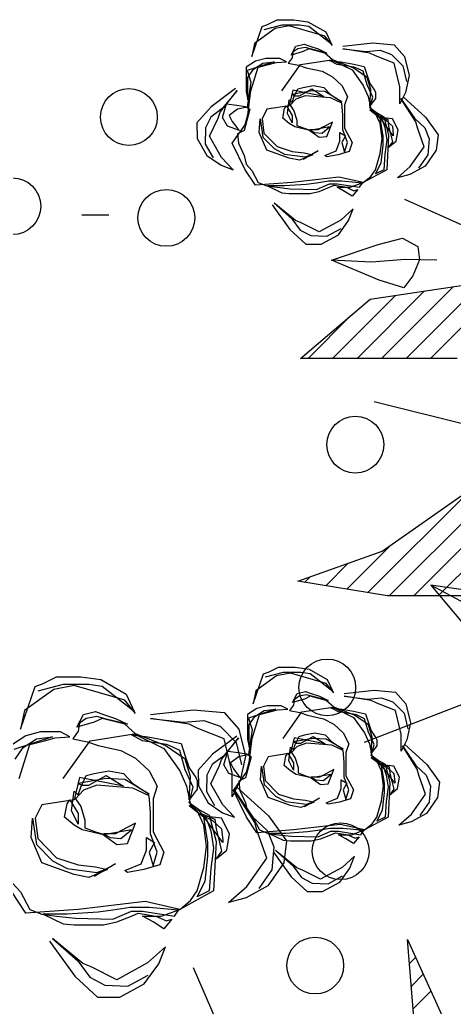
# Model space of a CAD drawing. Header units: inches. Extents: x 2744 to 7136, y -4349 to -2068.
# Drawn here: x 5526.55 to 5531.04, y -4159.43 to -4149.24 of the extents above; entities that cross this region are included whole.
import ezdxf

# ---------------------------------------------------------------- set-up
doc = ezdxf.new("R2010")
doc.units = ezdxf.units.IN
doc.header["$MEASUREMENT"] = 0
doc.layers.add('TREE', color=3, linetype='Continuous')

# ---------------------------------------------------------------- blocks, each defined once
blk = doc.blocks.new('06')
at = {"layer": 'TREE', "color": 30, "true_color": 0xef731a}
for p, q in [((399.26392, 40.8825), (399.27091, 40.88604)), ((399.27091, 40.88604), (399.28349, 40.88604)), ((399.28349, 40.88604), (399.29398, 40.88452)), ((399.29398, 40.88452), (399.30726, 40.87694)), ((399.25203, 40.85873), (399.25972, 40.88098)), ((399.26951, 40.87946), (399.25413, 40.86834)), ((399.25972, 40.88098), (399.26392, 40.8825)), ((399.2744, 40.88199), (399.26112, 40.87845)), ((399.28, 40.88149), (399.26951, 40.87946)), ((399.28769, 40.88199), (399.2744, 40.88199)), ((399.30656, 40.8739), (399.28, 40.88149)), ((399.29468, 40.88098), (399.28769, 40.88199)), ((399.31145, 40.86783), (399.29468, 40.88098)), ((399.31215, 40.86682), (399.30656, 40.8739)), ((399.30726, 40.87694), (399.31145, 40.86783)), ((399.25413, 40.86834), (399.25203, 40.85873)), ((399.28489, 40.86632), (399.29118, 40.86783)), ((399.29118, 40.86783), (399.29538, 40.86632)), ((399.31984, 40.86632), (399.34221, 40.86885)), ((399.34221, 40.86885), (399.35829, 40.86733)), ((399.28139, 40.85974), (399.28489, 40.86632)), ((399.29048, 40.86227), (399.28139, 40.85974)), ((399.28629, 40.86429), (399.28279, 40.86177)), ((399.29188, 40.86531), (399.28629, 40.86429)), ((399.29468, 40.86429), (399.29048, 40.86227)), ((399.29747, 40.86379), (399.29188, 40.86531)), ((399.30656, 40.86126), (399.29468, 40.86429)), ((399.29538, 40.86632), (399.30167, 40.86429)), ((399.30796, 40.86126), (399.29747, 40.86379)), ((399.30167, 40.86429), (399.30796, 40.86126)), ((399.31984, 40.86429), (399.33732, 40.86227)), ((399.34012, 40.86126), (399.31984, 40.86429)), ((399.33732, 40.86227), (399.34781, 40.86328)), ((399.34781, 40.86328), (399.3562, 40.86025)), ((399.35829, 40.86733), (399.36598, 40.85873)), ((399.26252, 40.85722), (399.25483, 40.85519)), ((399.273, 40.85722), (399.26252, 40.85722)), ((399.2779, 40.85469), (399.273, 40.85722)), ((399.28209, 40.85772), (399.2793, 40.85368)), ((399.28279, 40.86177), (399.28209, 40.85772)), ((399.31215, 40.8562), (399.30656, 40.86126)), ((399.34431, 40.85924), (399.34012, 40.86126)), ((399.35829, 40.85368), (399.34431, 40.85924)), ((399.3562, 40.86025), (399.36458, 40.85165)), ((399.36598, 40.85873), (399.36948, 40.84457)), ((399.25483, 40.85519), (399.24784, 40.85064)), ((399.26881, 40.85469), (399.24854, 40.84811)), ((399.25343, 40.84913), (399.26042, 40.85368)), ((399.25693, 40.85064), (399.26462, 40.85266)), ((399.26042, 40.85368), (399.26881, 40.85469)), ((399.26462, 40.85266), (399.27021, 40.85418)), ((399.27021, 40.85418), (399.2779, 40.85469)), ((399.2744, 40.83294), (399.28838, 40.85266)), ((399.2793, 40.85368), (399.28699, 40.85216)), ((399.28699, 40.85216), (399.29258, 40.85014)), ((399.28838, 40.85266), (399.31145, 40.8562)), ((399.31006, 40.8557), (399.31844, 40.85469)), ((399.31565, 40.85266), (399.31006, 40.8557)), ((399.31145, 40.8562), (399.32683, 40.84862)), ((399.32753, 40.85014), (399.31215, 40.8562)), ((399.32823, 40.85064), (399.31565, 40.85266)), ((399.31844, 40.85469), (399.32683, 40.85317)), ((399.32683, 40.85317), (399.33592, 40.85115)), ((399.36249, 40.83598), (399.35829, 40.85368)), ((399.24924, 40.84306), (399.25343, 40.84913)), ((399.25133, 40.83294), (399.25693, 40.85064)), ((399.29258, 40.85014), (399.30446, 40.84761)), ((399.30446, 40.84761), (399.31215, 40.84356)), ((399.32683, 40.84862), (399.33522, 40.83699)), ((399.33802, 40.84306), (399.32753, 40.85014)), ((399.32963, 40.85014), (399.32823, 40.85064)), ((399.33522, 40.84761), (399.32963, 40.85014)), ((399.33802, 40.8375), (399.33522, 40.84761)), ((399.33592, 40.85115), (399.33802, 40.84457)), ((399.36458, 40.85165), (399.36738, 40.84002)), ((399.31215, 40.84356), (399.31914, 40.83699)), ((399.33802, 40.84457), (399.34012, 40.83851)), ((399.34082, 40.83396), (399.33802, 40.84306)), ((399.36948, 40.84457), (399.36668, 40.83193)), ((399.29048, 40.83547), (399.29817, 40.83699)), ((399.29817, 40.83699), (399.30586, 40.83547)), ((399.31914, 40.83699), (399.32334, 40.8289)), ((399.33522, 40.83699), (399.33872, 40.8289)), ((399.34221, 40.82839), (399.33802, 40.8375)), ((399.34012, 40.83851), (399.34361, 40.83345)), ((399.28279, 40.83345), (399.28, 40.82182)), ((399.29677, 40.83294), (399.28209, 40.83042)), ((399.30586, 40.8289), (399.28279, 40.83345)), ((399.28349, 40.82839), (399.28629, 40.83446)), ((399.28629, 40.83446), (399.29048, 40.83547)), ((399.28769, 40.82941), (399.29677, 40.83446)), ((399.29677, 40.83446), (399.30586, 40.8289)), ((399.30656, 40.83244), (399.29677, 40.83294)), ((399.30586, 40.83547), (399.31075, 40.83042)), ((399.31914, 40.82485), (399.30656, 40.83244)), ((399.34012, 40.82182), (399.34082, 40.83396)), ((399.34361, 40.83345), (399.34431, 40.83193)), ((399.34431, 40.83193), (399.34431, 40.82738)), ((399.36249, 40.82334), (399.36249, 40.83598)), ((399.36668, 40.83193), (399.36249, 40.82334)), ((399.2786, 40.81626), (399.28, 40.82637)), ((399.28, 40.82637), (399.28209, 40.82435)), ((399.28489, 40.82688), (399.28069, 40.82233)), ((399.28209, 40.83042), (399.28419, 40.82941)), ((399.28209, 40.82435), (399.28349, 40.82839)), ((399.28419, 40.82941), (399.28769, 40.82941)), ((399.29188, 40.82941), (399.28489, 40.82688)), ((399.31075, 40.82789), (399.29188, 40.82941)), ((399.31075, 40.83042), (399.31914, 40.82485)), ((399.31914, 40.82384), (399.31075, 40.82789)), ((399.32334, 40.8289), (399.32124, 40.82233)), ((399.33872, 40.8289), (399.34082, 40.81929)), ((399.34012, 40.8203), (399.34221, 40.82839)), ((399.34431, 40.82738), (399.34012, 40.82182)), ((399.3633, 40.82727), (399.37331, 40.8128)), ((399.37439, 40.81003), (399.3633, 40.82727)), ((399.36482, 40.82861), (399.38147, 40.81345)), ((399.28, 40.82182), (399.26322, 40.81929)), ((399.2765, 40.8198), (399.2779, 40.82182)), ((399.2779, 40.82182), (399.28209, 40.81474)), ((399.28069, 40.82233), (399.28349, 40.81828)), ((399.31984, 40.81525), (399.31914, 40.82384)), ((399.32124, 40.82233), (399.32124, 40.80513)), ((399.26322, 40.81929), (399.25972, 40.81221)), ((399.2751, 40.81272), (399.2765, 40.8198)), ((399.28209, 40.80918), (399.2786, 40.81626)), ((399.28349, 40.81828), (399.28559, 40.8112)), ((399.34501, 40.81676), (399.34012, 40.8203)), ((399.34012, 40.81879), (399.3492, 40.81171)), ((399.34431, 40.81626), (399.34012, 40.81879)), ((399.34082, 40.81929), (399.3506, 40.81373)), ((399.34781, 40.80867), (399.34431, 40.81626)), ((399.35759, 40.79957), (399.34501, 40.81676)), ((399.25762, 40.8021), (399.25832, 40.81221)), ((399.25832, 40.81221), (399.26042, 40.79856)), ((399.25972, 40.81221), (399.26112, 40.8016)), ((399.28, 40.80867), (399.2751, 40.81272)), ((399.28209, 40.81474), (399.28209, 40.80918)), ((399.28559, 40.8112), (399.28559, 40.80716)), ((399.31984, 40.80412), (399.31984, 40.81525)), ((399.34641, 40.81474), (399.3534, 40.81171)), ((399.34781, 40.81272), (399.34641, 40.81474)), ((399.34781, 40.81322), (399.352, 40.8112)), ((399.35689, 40.81221), (399.34781, 40.81322)), ((399.3499, 40.79957), (399.34781, 40.81272)), ((399.3492, 40.81171), (399.3513, 40.80564)), ((399.3506, 40.81373), (399.3541, 40.80008)), ((399.352, 40.8112), (399.35689, 40.80665)), ((399.3534, 40.81171), (399.3541, 40.80665)), ((399.36109, 40.80412), (399.35689, 40.81221)), ((399.37331, 40.8128), (399.38098, 40.80558)), ((399.38147, 40.81345), (399.39093, 40.80036)), ((399.28419, 40.80615), (399.28, 40.80867)), ((399.29538, 40.80362), (399.28419, 40.80615)), ((399.28559, 40.80716), (399.29118, 40.80513)), ((399.31006, 40.80615), (399.29538, 40.80362)), ((399.30446, 40.80564), (399.30167, 40.80412)), ((399.31215, 40.80969), (399.30446, 40.80564)), ((399.30446, 40.8016), (399.31006, 40.80615)), ((399.30796, 40.79907), (399.31215, 40.80969)), ((399.3492, 40.79755), (399.34781, 40.80867)), ((399.3513, 40.80564), (399.3527, 40.79654)), ((399.3541, 40.80665), (399.3555, 40.80109)), ((399.35689, 40.80665), (399.35759, 40.80058)), ((399.37563, 40.80554), (399.37439, 40.81003)), ((399.38067, 40.79136), (399.37563, 40.80554)), ((399.38098, 40.80558), (399.38423, 40.79727)), ((399.26322, 40.78895), (399.25762, 40.8021)), ((399.26112, 40.8016), (399.27091, 40.79148)), ((399.29118, 40.80513), (399.29468, 40.80412)), ((399.29468, 40.80412), (399.30237, 40.79856)), ((399.29538, 40.80412), (399.29887, 40.8021)), ((399.30167, 40.80412), (399.29538, 40.80412)), ((399.29887, 40.8021), (399.30446, 40.8016)), ((399.31775, 40.8021), (399.32194, 40.79957)), ((399.31775, 40.79553), (399.31775, 40.8021)), ((399.32334, 40.79452), (399.31984, 40.80412)), ((399.32124, 40.80513), (399.32683, 40.79452)), ((399.3555, 40.80109), (399.35689, 40.79502)), ((399.35759, 40.80058), (399.35759, 40.79957)), ((399.35969, 40.79553), (399.36109, 40.80412)), ((399.39093, 40.80036), (399.38954, 40.78892)), ((399.26042, 40.79856), (399.26881, 40.78997)), ((399.30237, 40.79856), (399.30796, 40.79907)), ((399.31495, 40.78845), (399.31775, 40.79553)), ((399.32194, 40.79957), (399.31914, 40.79452)), ((399.34781, 40.78643), (399.3492, 40.79755)), ((399.3499, 40.79249), (399.3499, 40.79957)), ((399.3527, 40.79654), (399.3513, 40.78592)), ((399.3541, 40.80008), (399.3527, 40.77429)), ((399.3541, 40.79098), (399.35969, 40.79553)), ((399.38423, 40.79727), (399.3833, 40.7853)), ((399.27091, 40.79148), (399.28209, 40.78794)), ((399.31914, 40.79452), (399.32124, 40.78744)), ((399.32124, 40.78744), (399.32334, 40.79452)), ((399.32683, 40.79452), (399.32474, 40.78794)), ((399.34851, 40.77935), (399.3499, 40.79249)), ((399.35689, 40.79502), (399.3541, 40.79098)), ((399.37013, 40.77654), (399.38067, 40.79136)), ((399.28, 40.78289), (399.26322, 40.78895)), ((399.26881, 40.78997), (399.2765, 40.78592)), ((399.2765, 40.78592), (399.29188, 40.7839)), ((399.28209, 40.78794), (399.29118, 40.78693)), ((399.29747, 40.78541), (399.28769, 40.78137)), ((399.30167, 40.78845), (399.29048, 40.78188)), ((399.29118, 40.78693), (399.29747, 40.78541)), ((399.29188, 40.7839), (399.29607, 40.78541)), ((399.29607, 40.78541), (399.30167, 40.78845)), ((399.30656, 40.78491), (399.31495, 40.78845)), ((399.30796, 40.7839), (399.30656, 40.78491)), ((399.31635, 40.78541), (399.30796, 40.7839)), ((399.32474, 40.78794), (399.31635, 40.78541)), ((399.34431, 40.77429), (399.34781, 40.78643)), ((399.3513, 40.78592), (399.3506, 40.77429)), ((399.3833, 40.7853), (399.3764, 40.77553)), ((399.38954, 40.78892), (399.3812, 40.77695)), ((399.28769, 40.78137), (399.28, 40.78289)), ((399.24784, 40.77834), (399.25203, 40.77379)), ((399.34431, 40.77126), (399.34851, 40.77935)), ((399.36063, 40.76821), (399.37013, 40.77654)), ((399.3812, 40.77695), (399.36985, 40.77072)), ((399.25483, 40.76266), (399.24714, 40.77429)), ((399.25203, 40.77379), (399.25693, 40.76468)), ((399.3527, 40.77429), (399.33522, 40.76468)), ((399.34082, 40.76923), (399.34431, 40.77429)), ((399.3506, 40.77429), (399.34431, 40.77126)), ((399.36985, 40.77072), (399.36063, 40.76821)), ((399.28209, 40.76468), (399.25483, 40.76266)), ((399.25693, 40.76468), (399.26322, 40.76216)), ((399.31705, 40.76873), (399.28209, 40.76468)), ((399.30936, 40.76569), (399.30027, 40.76418)), ((399.31914, 40.76569), (399.30936, 40.76569)), ((399.33522, 40.76468), (399.31705, 40.76873)), ((399.33452, 40.76418), (399.31914, 40.76569)), ((399.32544, 40.76114), (399.33522, 40.76468)), ((399.33522, 40.76468), (399.34082, 40.76923)), ((399.26322, 40.76216), (399.27091, 40.76114)), ((399.26392, 40.76216), (399.2744, 40.7571)), ((399.2765, 40.76216), (399.26392, 40.76216)), ((399.27091, 40.76114), (399.28069, 40.76013)), ((399.29258, 40.76317), (399.2765, 40.76216)), ((399.28069, 40.76013), (399.30027, 40.75963)), ((399.30027, 40.76418), (399.29258, 40.76317)), ((399.30027, 40.75963), (399.31006, 40.76367)), ((399.30237, 40.75811), (399.31006, 40.76114)), ((399.31006, 40.76367), (399.31565, 40.76367)), ((399.31006, 40.76114), (399.31355, 40.76266)), ((399.31355, 40.76266), (399.32264, 40.76114)), ((399.31565, 40.76367), (399.33243, 40.76114)), ((399.31565, 40.76114), (399.32544, 40.76114)), ((399.32124, 40.75811), (399.31565, 40.76114)), ((399.32264, 40.76114), (399.32823, 40.75862)), ((399.33103, 40.75963), (399.32683, 40.75457)), ((399.32823, 40.75862), (399.33103, 40.75963)), ((399.33243, 40.76114), (399.33452, 40.76418)), ((399.2744, 40.7571), (399.28, 40.75659)), ((399.28, 40.75659), (399.28629, 40.75659)), ((399.28629, 40.75659), (399.29538, 40.75659)), ((399.29538, 40.75659), (399.30237, 40.75811)), ((399.32683, 40.75457), (399.32124, 40.75811)), ((399.26877, 40.74938), (399.28199, 40.73777)), ((399.28461, 40.73637), (399.26877, 40.74938)), ((399.26727, 40.74803), (399.28039, 40.72973)), ((399.32775, 40.74518), (399.31837, 40.73671)), ((399.32418, 40.7363), (399.32775, 40.74518)), ((399.28199, 40.73777), (399.28826, 40.72931)), ((399.28892, 40.73461), (399.28461, 40.73637)), ((399.30242, 40.72796), (399.28892, 40.73461)), ((399.31837, 40.73671), (399.30242, 40.72796)), ((399.31667, 40.72576), (399.32418, 40.7363)), ((399.28039, 40.72973), (399.29229, 40.71881)), ((399.28826, 40.72931), (399.29614, 40.72511)), ((399.30814, 40.72465), (399.31864, 40.73036)), ((399.29614, 40.72511), (399.30814, 40.72465)), ((399.30382, 40.71886), (399.31667, 40.72576)), ((399.29229, 40.71881), (399.30382, 40.71886)), ((399.10152, 40.56981), (399.1069, 40.58538)), ((399.11375, 40.58432), (399.10299, 40.57654)), ((399.1069, 40.58538), (399.10984, 40.58645)), ((399.11718, 40.58609), (399.10788, 40.58361)), ((399.10984, 40.58645), (399.11473, 40.58892)), ((399.12109, 40.58574), (399.11375, 40.58432)), ((399.11473, 40.58892), (399.12354, 40.58892)), ((399.12648, 40.58609), (399.11718, 40.58609)), ((399.13969, 40.58043), (399.12109, 40.58574)), ((399.12354, 40.58892), (399.13088, 40.58786)), ((399.13137, 40.58538), (399.12648, 40.58609)), ((399.13088, 40.58786), (399.14018, 40.58255)), ((399.14312, 40.57618), (399.13137, 40.58538)), ((399.14361, 40.57547), (399.13969, 40.58043)), ((399.14018, 40.58255), (399.14312, 40.57618)), ((399.10299, 40.57654), (399.10152, 40.56981)), ((399.12207, 40.57052), (399.12452, 40.57512)), ((399.1255, 40.5737), (399.12305, 40.57193)), ((399.12452, 40.57512), (399.12892, 40.57618)), ((399.12941, 40.57441), (399.1255, 40.5737)), ((399.13137, 40.5737), (399.12844, 40.57229)), ((399.12892, 40.57618), (399.13186, 40.57512)), ((399.13333, 40.57335), (399.12941, 40.57441)), ((399.13969, 40.57158), (399.13137, 40.5737)), ((399.13186, 40.57512), (399.13626, 40.5737)), ((399.13626, 40.5737), (399.14067, 40.57158)), ((399.14899, 40.57512), (399.16465, 40.57689)), ((399.14899, 40.5737), (399.16122, 40.57229)), ((399.16318, 40.57158), (399.14899, 40.5737)), ((399.16465, 40.57689), (399.1759, 40.57583)), ((399.1759, 40.57583), (399.18129, 40.56981)), ((399.10886, 40.56875), (399.10348, 40.56733)), ((399.1162, 40.56875), (399.10886, 40.56875)), ((399.11963, 40.56698), (399.1162, 40.56875)), ((399.12256, 40.5691), (399.12061, 40.56627)), ((399.12844, 40.57229), (399.12207, 40.57052)), ((399.12305, 40.57193), (399.12256, 40.5691)), ((399.14067, 40.57158), (399.13333, 40.57335)), ((399.14361, 40.56804), (399.13969, 40.57158)), ((399.16122, 40.57229), (399.16856, 40.573)), ((399.16612, 40.57016), (399.16318, 40.57158)), ((399.1759, 40.56627), (399.16612, 40.57016)), ((399.16856, 40.573), (399.17443, 40.57087)), ((399.17443, 40.57087), (399.18031, 40.56486)), ((399.18129, 40.56981), (399.18373, 40.5599)), ((399.10348, 40.56733), (399.09858, 40.56415)), ((399.09858, 40.56415), (399.09858, 40.5599)), ((399.11327, 40.56698), (399.09907, 40.56238)), ((399.10103, 40.55176), (399.10495, 40.56415)), ((399.1025, 40.56309), (399.10739, 40.56627)), ((399.10495, 40.56415), (399.11033, 40.56556)), ((399.10739, 40.56627), (399.11327, 40.56698)), ((399.11033, 40.56556), (399.11424, 40.56662)), ((399.11424, 40.56662), (399.11963, 40.56698)), ((399.11718, 40.55176), (399.12697, 40.56556)), ((399.12061, 40.56627), (399.12599, 40.56521)), ((399.12599, 40.56521), (399.1299, 40.56379)), ((399.12697, 40.56556), (399.14312, 40.56804)), ((399.1299, 40.56379), (399.13822, 40.56202)), ((399.14214, 40.56769), (399.14801, 40.56698)), ((399.14605, 40.56556), (399.14214, 40.56769)), ((399.14312, 40.56804), (399.15388, 40.56273)), ((399.15437, 40.56379), (399.14361, 40.56804)), ((399.15486, 40.56415), (399.14605, 40.56556)), ((399.14801, 40.56698), (399.15388, 40.56592)), ((399.15388, 40.56592), (399.16024, 40.5645)), ((399.16171, 40.55884), (399.15437, 40.56379)), ((399.15584, 40.56379), (399.15486, 40.56415)), ((399.15975, 40.56202), (399.15584, 40.56379)), ((399.16024, 40.5645), (399.16171, 40.5599)), ((399.17884, 40.55388), (399.1759, 40.56627)), ((399.18031, 40.56486), (399.18226, 40.55671)), ((399.09858, 40.5599), (399.09858, 40.55141)), ((399.09907, 40.56238), (399.10103, 40.55636)), ((399.09956, 40.55884), (399.1025, 40.56309)), ((399.09956, 40.54716), (399.09956, 40.55884)), ((399.13822, 40.56202), (399.14361, 40.55919)), ((399.14361, 40.55919), (399.1485, 40.55459)), ((399.15388, 40.56273), (399.15975, 40.55459)), ((399.16171, 40.55494), (399.15975, 40.56202)), ((399.16171, 40.5599), (399.16318, 40.55565)), ((399.16367, 40.55247), (399.16171, 40.55884)), ((399.18373, 40.5599), (399.18177, 40.55105)), ((399.10103, 40.55636), (399.09907, 40.54326)), ((399.1255, 40.55282), (399.12844, 40.55353)), ((399.12844, 40.55353), (399.13382, 40.55459)), ((399.13382, 40.55459), (399.1392, 40.55353)), ((399.1392, 40.55353), (399.14263, 40.54999)), ((399.1485, 40.55459), (399.15143, 40.54893)), ((399.15975, 40.55459), (399.1622, 40.54893)), ((399.16465, 40.54857), (399.16171, 40.55494)), ((399.16318, 40.55565), (399.16563, 40.55211)), ((399.17884, 40.54503), (399.17884, 40.55388)), ((399.09304, 40.55299), (399.08041, 40.54356)), ((399.08511, 40.5407), (399.09401, 40.55195)), ((399.09401, 40.55195), (399.08606, 40.54255)), ((399.09858, 40.55141), (399.09956, 40.54716)), ((399.09956, 40.53937), (399.10103, 40.55176)), ((399.12305, 40.55211), (399.12109, 40.54397)), ((399.13284, 40.55176), (399.12256, 40.54999)), ((399.12256, 40.54999), (399.12403, 40.54928)), ((399.12256, 40.54574), (399.12354, 40.54857)), ((399.1392, 40.54893), (399.12305, 40.55211)), ((399.12354, 40.54857), (399.1255, 40.55282)), ((399.12403, 40.54928), (399.12648, 40.54928)), ((399.12941, 40.54928), (399.12452, 40.54751)), ((399.12648, 40.54928), (399.13284, 40.55282)), ((399.14263, 40.54822), (399.12941, 40.54928)), ((399.13284, 40.55282), (399.1392, 40.54893)), ((399.13969, 40.55141), (399.13284, 40.55176)), ((399.1485, 40.5461), (399.13969, 40.55141)), ((399.14263, 40.54999), (399.1485, 40.5461)), ((399.1485, 40.54539), (399.14263, 40.54822)), ((399.15143, 40.54893), (399.14997, 40.54433)), ((399.1622, 40.54893), (399.16367, 40.5422)), ((399.16318, 40.54397), (399.16367, 40.55247)), ((399.16318, 40.54291), (399.16465, 40.54857)), ((399.16563, 40.55211), (399.16612, 40.55105)), ((399.16612, 40.55105), (399.16612, 40.54787)), ((399.18177, 40.55105), (399.17884, 40.54503)), ((399.18048, 40.54872), (399.19213, 40.53812)), ((399.08041, 40.54356), (399.07293, 40.53509)), ((399.08635, 40.53796), (399.08831, 40.54503)), ((399.08831, 40.54503), (399.09369, 40.54433)), ((399.09369, 40.54433), (399.0981, 40.54362)), ((399.09907, 40.54326), (399.09418, 40.5422)), ((399.0981, 40.54362), (399.10054, 40.5422)), ((399.12109, 40.54397), (399.10935, 40.5422)), ((399.11865, 40.54256), (399.11963, 40.54397)), ((399.11963, 40.54397), (399.12256, 40.53902)), ((399.12012, 40.54008), (399.12109, 40.54716)), ((399.12109, 40.54716), (399.12256, 40.54574)), ((399.12452, 40.54751), (399.12158, 40.54433)), ((399.12158, 40.54433), (399.12354, 40.54149)), ((399.14899, 40.53937), (399.1485, 40.54539)), ((399.14997, 40.54433), (399.14997, 40.53229)), ((399.16612, 40.54787), (399.16318, 40.54397)), ((399.1666, 40.54043), (399.16318, 40.54291)), ((399.17941, 40.54779), (399.18641, 40.53766)), ((399.18717, 40.53572), (399.17941, 40.54779)), ((399.08022, 40.53805), (399.07739, 40.53248)), ((399.07946, 40.52812), (399.08394, 40.53765)), ((399.08606, 40.54255), (399.08022, 40.53805)), ((399.08394, 40.53765), (399.08511, 40.5407)), ((399.0888, 40.53335), (399.08635, 40.53796)), ((399.09418, 40.5422), (399.08978, 40.53902)), ((399.08978, 40.53902), (399.09124, 40.53583)), ((399.10054, 40.5422), (399.09761, 40.53123)), ((399.0981, 40.53406), (399.09956, 40.53937)), ((399.10935, 40.5422), (399.1069, 40.53725)), ((399.11767, 40.5376), (399.11865, 40.54256)), ((399.12109, 40.53477), (399.11767, 40.5376)), ((399.12256, 40.53512), (399.12012, 40.54008)), ((399.12256, 40.53902), (399.12256, 40.53512)), ((399.12354, 40.54149), (399.12501, 40.53654)), ((399.14899, 40.53158), (399.14899, 40.53937)), ((399.16318, 40.54185), (399.16954, 40.53689)), ((399.16612, 40.54008), (399.16318, 40.54185)), ((399.16367, 40.5422), (399.17052, 40.53831)), ((399.16856, 40.53477), (399.16612, 40.54008)), ((399.17541, 40.5284), (399.1666, 40.54043)), ((399.16758, 40.53902), (399.17248, 40.53689)), ((399.16856, 40.5376), (399.16758, 40.53902)), ((399.16856, 40.53796), (399.1715, 40.53654)), ((399.17492, 40.53725), (399.16856, 40.53796)), ((399.17003, 40.5284), (399.16856, 40.5376)), ((399.17052, 40.53831), (399.17297, 40.52875)), ((399.18641, 40.53766), (399.19178, 40.53261)), ((399.19213, 40.53812), (399.19875, 40.52895)), ((399.07293, 40.53509), (399.07312, 40.52702)), ((399.07739, 40.53248), (399.07722, 40.52407)), ((399.09516, 40.53123), (399.0888, 40.53335)), ((399.09124, 40.53583), (399.09369, 40.53265)), ((399.09124, 40.52451), (399.0981, 40.53406)), ((399.09369, 40.53265), (399.09516, 40.53123)), ((399.10544, 40.53017), (399.10592, 40.53725)), ((399.10592, 40.53725), (399.10739, 40.52769)), ((399.1069, 40.53725), (399.10788, 40.52981)), ((399.12403, 40.533), (399.12109, 40.53477)), ((399.13186, 40.53123), (399.12403, 40.533)), ((399.12501, 40.53654), (399.12501, 40.53371)), ((399.12501, 40.53371), (399.12892, 40.53229)), ((399.14214, 40.533), (399.13186, 40.53123)), ((399.13822, 40.53265), (399.13626, 40.53158)), ((399.14361, 40.53548), (399.13822, 40.53265)), ((399.13822, 40.52981), (399.14214, 40.533)), ((399.14067, 40.52804), (399.14361, 40.53548)), ((399.16954, 40.52698), (399.16856, 40.53477)), ((399.16954, 40.53689), (399.17101, 40.53265)), ((399.17101, 40.53265), (399.17199, 40.52627)), ((399.1715, 40.53654), (399.17492, 40.53335)), ((399.17248, 40.53689), (399.17297, 40.53335)), ((399.17297, 40.53335), (399.17395, 40.52946)), ((399.17786, 40.53158), (399.17492, 40.53725)), ((399.17492, 40.53335), (399.17541, 40.52911)), ((399.18804, 40.53258), (399.18717, 40.53572)), ((399.19157, 40.52265), (399.18804, 40.53258)), ((399.19178, 40.53261), (399.19406, 40.52679)), ((399.0858, 40.51707), (399.07946, 40.52812)), ((399.09761, 40.53123), (399.09418, 40.52946)), ((399.09418, 40.52946), (399.09467, 40.52451)), ((399.10935, 40.52097), (399.10544, 40.53017)), ((399.10739, 40.52769), (399.11327, 40.52167)), ((399.10788, 40.52981), (399.11473, 40.52274)), ((399.12892, 40.53229), (399.13137, 40.53158)), ((399.13137, 40.53158), (399.13675, 40.52769)), ((399.13186, 40.53158), (399.13431, 40.53017)), ((399.13626, 40.53158), (399.13186, 40.53158)), ((399.13431, 40.53017), (399.13822, 40.52981)), ((399.13675, 40.52769), (399.14067, 40.52804)), ((399.14752, 40.53017), (399.15046, 40.5284)), ((399.14752, 40.52557), (399.14752, 40.53017)), ((399.15046, 40.5284), (399.1485, 40.52486)), ((399.15143, 40.52486), (399.14899, 40.53158)), ((399.14997, 40.53229), (399.15388, 40.52486)), ((399.17003, 40.52344), (399.17003, 40.5284)), ((399.17297, 40.52875), (399.17199, 40.5107)), ((399.17395, 40.52946), (399.17492, 40.52521)), ((399.17541, 40.52911), (399.17541, 40.5284)), ((399.17688, 40.52557), (399.17786, 40.53158)), ((399.19875, 40.52895), (399.19778, 40.52094)), ((399.07312, 40.52702), (399.07811, 40.51812)), ((399.07722, 40.52407), (399.08136, 40.5168)), ((399.0981, 40.5107), (399.09124, 40.52451)), ((399.09467, 40.52451), (399.09761, 40.51813)), ((399.11473, 40.52274), (399.12256, 40.52026)), ((399.14556, 40.52061), (399.14752, 40.52557)), ((399.1485, 40.52486), (399.14997, 40.5199)), ((399.14997, 40.5199), (399.15143, 40.52486)), ((399.15388, 40.52486), (399.15241, 40.52026)), ((399.16856, 40.5192), (399.16954, 40.52698)), ((399.16905, 40.51424), (399.17003, 40.52344)), ((399.17199, 40.52627), (399.17101, 40.51884)), ((399.17297, 40.52238), (399.17688, 40.52557)), ((399.17492, 40.52521), (399.17297, 40.52238)), ((399.18419, 40.51228), (399.19157, 40.52265)), ((399.19406, 40.52679), (399.19341, 40.51841)), ((399.07811, 40.51812), (399.08559, 40.513)), ((399.09185, 40.51062), (399.0858, 40.51707)), ((399.09761, 40.51813), (399.09858, 40.51353)), ((399.12109, 40.51672), (399.10935, 40.52097)), ((399.11327, 40.52167), (399.11865, 40.51884)), ((399.11865, 40.51884), (399.12941, 40.51743)), ((399.12256, 40.52026), (399.12892, 40.51955)), ((399.13333, 40.51849), (399.12648, 40.51566)), ((399.13626, 40.52061), (399.12844, 40.51601)), ((399.12892, 40.51955), (399.13333, 40.51849)), ((399.12941, 40.51743), (399.13235, 40.51849)), ((399.13235, 40.51849), (399.13626, 40.52061)), ((399.13969, 40.51813), (399.14556, 40.52061)), ((399.14067, 40.51743), (399.13969, 40.51813)), ((399.14654, 40.51849), (399.14067, 40.51743)), ((399.15241, 40.52026), (399.14654, 40.51849)), ((399.16612, 40.5107), (399.16856, 40.5192)), ((399.17101, 40.51884), (399.17052, 40.5107)), ((399.19341, 40.51841), (399.18858, 40.51157)), ((399.19778, 40.52094), (399.19194, 40.51256)), ((399.08559, 40.513), (399.09185, 40.51062)), ((399.09858, 40.51353), (399.10152, 40.51035)), ((399.12648, 40.51566), (399.12109, 40.51672)), ((399.16612, 40.50858), (399.16905, 40.51424)), ((399.17754, 40.50644), (399.18419, 40.51228)), ((399.19194, 40.51256), (399.184, 40.5082)), ((399.10348, 40.50256), (399.0981, 40.5107)), ((399.10152, 40.51035), (399.10495, 40.50398)), ((399.14703, 40.50681), (399.12256, 40.50398)), ((399.15975, 40.50398), (399.14703, 40.50681)), ((399.17199, 40.5107), (399.15975, 40.50398)), ((399.15975, 40.50398), (399.16367, 40.50716)), ((399.16367, 40.50716), (399.16612, 40.5107)), ((399.17052, 40.5107), (399.16612, 40.50858)), ((399.184, 40.5082), (399.17754, 40.50644)), ((399.12256, 40.50398), (399.10348, 40.50256)), ((399.10495, 40.50398), (399.10935, 40.50221)), ((399.10935, 40.50221), (399.11473, 40.5015)), ((399.10984, 40.50221), (399.11718, 40.49867)), ((399.11865, 40.50221), (399.10984, 40.50221)), ((399.1299, 40.50291), (399.11865, 40.50221)), ((399.13529, 40.50362), (399.1299, 40.50291)), ((399.14165, 40.50468), (399.13529, 40.50362)), ((399.13529, 40.50044), (399.14214, 40.50327)), ((399.1485, 40.50468), (399.14165, 40.50468)), ((399.14214, 40.50327), (399.14605, 40.50327)), ((399.14214, 40.5015), (399.14458, 40.50256)), ((399.14458, 40.50256), (399.15095, 40.5015)), ((399.14605, 40.50327), (399.1578, 40.5015)), ((399.15926, 40.50362), (399.1485, 40.50468)), ((399.1529, 40.5015), (399.15975, 40.50398)), ((399.1578, 40.5015), (399.15926, 40.50362)), ((399.11473, 40.5015), (399.12158, 40.50079)), ((399.11718, 40.49867), (399.12109, 40.49831)), ((399.12109, 40.49831), (399.1255, 40.49831)), ((399.12158, 40.50079), (399.13529, 40.50044)), ((399.1255, 40.49831), (399.13186, 40.49831)), ((399.13186, 40.49831), (399.13675, 40.49938)), ((399.13675, 40.49938), (399.14214, 40.5015)), ((399.14605, 40.5015), (399.1529, 40.5015)), ((399.14997, 40.49938), (399.14605, 40.5015)), ((399.15388, 40.4969), (399.14997, 40.49938)), ((399.15095, 40.5015), (399.15486, 40.49973)), ((399.15682, 40.50044), (399.15388, 40.4969)), ((399.15486, 40.49973), (399.15682, 40.50044)), ((399.11219, 40.49232), (399.12137, 40.47951)), ((399.11324, 40.49327), (399.12249, 40.48514)), ((399.12433, 40.48416), (399.11324, 40.49327)), ((399.21638, 40.4795), (399.18143, 40.49518)), ((399.15452, 40.49032), (399.14796, 40.48439)), ((399.15202, 40.48411), (399.15452, 40.49032)), ((399.12249, 40.48514), (399.12688, 40.47921)), ((399.12734, 40.48293), (399.12433, 40.48416)), ((399.13679, 40.47827), (399.12734, 40.48293)), ((399.14796, 40.48439), (399.13679, 40.47827)), ((399.14677, 40.47673), (399.15202, 40.48411)), ((399.12137, 40.47951), (399.1297, 40.47187)), ((399.12688, 40.47921), (399.13239, 40.47628)), ((399.13239, 40.47628), (399.14079, 40.47595)), ((399.13777, 40.4719), (399.14677, 40.47673)), ((399.14079, 40.47595), (399.14815, 40.47995)), ((399.1297, 40.47187), (399.13777, 40.4719)), ((399.14323, 40.46352), (399.16741, 40.47171)), ((399.16741, 40.47171), (399.18022, 40.47501)), ((399.18022, 40.47501), (399.18818, 40.47061)), ((399.18818, 40.47061), (399.18902, 40.46375)), ((399.16804, 40.45299), (399.14323, 40.46352)), ((399.164, 40.46241), (399.14323, 40.46352)), ((399.18157, 40.46388), (399.164, 40.46241)), ((399.19812, 40.46351), (399.18157, 40.46388)), ((399.18902, 40.46375), (399.1855, 40.45531)), ((399.1855, 40.45531), (399.18089, 40.44907)), ((399.18089, 40.44907), (399.16804, 40.45299)), ((399.11054, 40.24868), (399.11543, 40.25116)), ((399.11543, 40.25116), (399.12424, 40.25116)), ((399.12424, 40.25116), (399.13158, 40.2501)), ((399.13158, 40.2501), (399.14088, 40.24479)), ((399.10222, 40.23204), (399.1076, 40.24762)), ((399.11445, 40.24656), (399.10369, 40.23877)), ((399.1076, 40.24762), (399.11054, 40.24868)), ((399.11788, 40.24833), (399.10858, 40.24585)), ((399.12179, 40.24797), (399.11445, 40.24656)), ((399.12718, 40.24833), (399.11788, 40.24833)), ((399.14039, 40.24266), (399.12179, 40.24797)), ((399.13207, 40.24762), (399.12718, 40.24833)), ((399.14381, 40.23841), (399.13207, 40.24762)), ((399.14088, 40.24479), (399.14381, 40.23841)), ((399.1443, 40.23771), (399.14039, 40.24266)), ((399.14969, 40.23735), (399.16535, 40.23912)), ((399.16535, 40.23912), (399.1766, 40.23806)), ((399.10369, 40.23877), (399.10222, 40.23204)), ((399.12277, 40.23275), (399.12522, 40.23735)), ((399.12913, 40.23452), (399.12277, 40.23275)), ((399.12375, 40.23417), (399.12326, 40.23134)), ((399.1262, 40.23594), (399.12375, 40.23417)), ((399.12522, 40.23735), (399.12962, 40.23841)), ((399.13011, 40.23665), (399.1262, 40.23594)), ((399.13207, 40.23594), (399.12913, 40.23452)), ((399.12962, 40.23841), (399.13256, 40.23735)), ((399.13403, 40.23558), (399.13011, 40.23665)), ((399.14039, 40.23381), (399.13207, 40.23594)), ((399.13256, 40.23735), (399.13696, 40.23594)), ((399.14137, 40.23381), (399.13403, 40.23558)), ((399.13696, 40.23594), (399.14137, 40.23381)), ((399.1443, 40.23027), (399.14039, 40.23381)), ((399.14969, 40.23594), (399.16192, 40.23452)), ((399.16388, 40.23381), (399.14969, 40.23594)), ((399.16192, 40.23452), (399.16926, 40.23523)), ((399.16681, 40.2324), (399.16388, 40.23381)), ((399.16926, 40.23523), (399.17513, 40.23311)), ((399.1766, 40.23806), (399.18198, 40.23204)), ((399.10418, 40.22957), (399.09928, 40.22638)), ((399.11396, 40.22921), (399.09977, 40.22461)), ((399.1032, 40.22532), (399.10809, 40.2285)), ((399.10956, 40.23098), (399.10418, 40.22957)), ((399.10809, 40.2285), (399.11396, 40.22921)), ((399.1169, 40.23098), (399.10956, 40.23098)), ((399.11103, 40.2278), (399.11494, 40.22886)), ((399.11494, 40.22886), (399.12033, 40.22921)), ((399.12033, 40.22921), (399.1169, 40.23098)), ((399.12326, 40.23134), (399.1213, 40.2285)), ((399.1213, 40.2285), (399.12669, 40.22744)), ((399.12767, 40.2278), (399.14381, 40.23027)), ((399.14284, 40.22992), (399.14871, 40.22921)), ((399.14675, 40.2278), (399.14284, 40.22992)), ((399.14381, 40.23027), (399.15458, 40.22497)), ((399.15507, 40.22603), (399.1443, 40.23027)), ((399.14871, 40.22921), (399.15458, 40.22815)), ((399.16043, 40.21201), (399.21283, 40.23238)), ((399.1766, 40.2285), (399.16681, 40.2324)), ((399.17513, 40.23311), (399.18101, 40.22709)), ((399.17954, 40.21612), (399.1766, 40.2285)), ((399.18198, 40.23204), (399.18443, 40.22213)), ((399.09928, 40.22638), (399.09928, 40.22213)), ((399.09977, 40.22461), (399.10173, 40.21859)), ((399.10026, 40.22107), (399.1032, 40.22532)), ((399.10173, 40.21399), (399.10565, 40.22638)), ((399.10565, 40.22638), (399.11103, 40.2278)), ((399.11788, 40.21399), (399.12767, 40.2278)), ((399.12669, 40.22744), (399.1306, 40.22603)), ((399.1306, 40.22603), (399.13892, 40.22426)), ((399.13892, 40.22426), (399.1443, 40.22143)), ((399.15556, 40.22638), (399.14675, 40.2278)), ((399.15458, 40.22815), (399.16094, 40.22673)), ((399.15458, 40.22497), (399.16045, 40.21682)), ((399.16241, 40.22107), (399.15507, 40.22603)), ((399.15654, 40.22603), (399.15556, 40.22638)), ((399.16045, 40.22426), (399.15654, 40.22603)), ((399.16241, 40.21718), (399.16045, 40.22426)), ((399.16094, 40.22673), (399.16241, 40.22213)), ((399.18101, 40.22709), (399.18296, 40.21895)), ((399.09928, 40.22213), (399.09928, 40.21364)), ((399.10173, 40.21859), (399.09977, 40.2055)), ((399.10026, 40.20939), (399.10026, 40.22107)), ((399.1443, 40.22143), (399.1492, 40.21682)), ((399.16241, 40.22213), (399.16388, 40.21789)), ((399.16437, 40.2147), (399.16241, 40.22107)), ((399.18443, 40.22213), (399.18247, 40.21328)), ((399.09374, 40.21522), (399.08111, 40.2058)), ((399.08581, 40.20293), (399.09471, 40.21419)), ((399.09471, 40.21419), (399.08675, 40.20478)), ((399.09928, 40.21364), (399.10026, 40.20939)), ((399.10026, 40.2016), (399.10173, 40.21399)), ((399.12375, 40.21435), (399.12179, 40.20621)), ((399.13354, 40.21399), (399.12326, 40.21222)), ((399.1399, 40.21116), (399.12375, 40.21435)), ((399.12424, 40.21081), (399.1262, 40.21505)), ((399.1262, 40.21505), (399.12913, 40.21576)), ((399.12718, 40.21152), (399.13354, 40.21505)), ((399.12913, 40.21576), (399.13452, 40.21682)), ((399.13354, 40.21505), (399.1399, 40.21116)), ((399.14039, 40.21364), (399.13354, 40.21399)), ((399.13452, 40.21682), (399.1399, 40.21576)), ((399.1399, 40.21576), (399.14333, 40.21222)), ((399.1492, 40.20833), (399.14039, 40.21364)), ((399.1492, 40.21682), (399.15213, 40.21116)), ((399.16045, 40.21682), (399.1629, 40.21116)), ((399.16535, 40.21081), (399.16241, 40.21718)), ((399.16388, 40.21789), (399.16633, 40.21435)), ((399.16388, 40.20621), (399.16437, 40.2147)), ((399.16633, 40.21435), (399.16681, 40.21328)), ((399.16681, 40.21328), (399.16681, 40.2101)), ((399.17954, 40.20727), (399.17954, 40.21612)), ((399.18247, 40.21328), (399.17954, 40.20727)), ((399.12082, 40.20231), (399.12179, 40.20939)), ((399.12179, 40.20939), (399.12326, 40.20798)), ((399.12522, 40.20975), (399.12228, 40.20656)), ((399.12326, 40.21222), (399.12473, 40.21152)), ((399.12326, 40.20798), (399.12424, 40.21081)), ((399.12473, 40.21152), (399.12718, 40.21152)), ((399.13011, 40.21152), (399.12522, 40.20975)), ((399.14333, 40.21045), (399.13011, 40.21152)), ((399.14333, 40.21222), (399.1492, 40.20833)), ((399.1492, 40.20762), (399.14333, 40.21045)), ((399.15213, 40.21116), (399.15067, 40.20656)), ((399.1629, 40.21116), (399.16437, 40.20444)), ((399.16388, 40.20514), (399.16535, 40.21081)), ((399.16681, 40.2101), (399.16388, 40.20621)), ((399.18011, 40.21002), (399.18711, 40.19989)), ((399.18787, 40.19795), (399.18011, 40.21002)), ((399.18117, 40.21096), (399.19283, 40.20035)), ((399.08111, 40.2058), (399.07363, 40.19732)), ((399.08675, 40.20478), (399.08092, 40.20028)), ((399.08464, 40.19989), (399.08581, 40.20293)), ((399.08705, 40.20019), (399.08901, 40.20727)), ((399.08901, 40.20727), (399.09439, 40.20656)), ((399.09488, 40.20444), (399.09048, 40.20125)), ((399.09439, 40.20656), (399.09879, 40.20585)), ((399.09977, 40.2055), (399.09488, 40.20444)), ((399.10124, 40.20444), (399.0983, 40.19346)), ((399.09879, 40.20585), (399.10124, 40.20444)), ((399.11005, 40.20444), (399.1076, 40.19948)), ((399.12179, 40.20621), (399.11005, 40.20444)), ((399.11837, 40.19983), (399.11935, 40.20479)), ((399.11935, 40.20479), (399.12033, 40.20621)), ((399.12033, 40.20621), (399.12326, 40.20125)), ((399.12228, 40.20656), (399.12424, 40.20373)), ((399.12424, 40.20373), (399.12571, 40.19877)), ((399.14969, 40.2016), (399.1492, 40.20762)), ((399.15067, 40.20656), (399.15067, 40.19453)), ((399.1673, 40.20267), (399.16388, 40.20514)), ((399.16388, 40.20408), (399.17024, 40.19913)), ((399.16681, 40.20231), (399.16388, 40.20408)), ((399.16437, 40.20444), (399.17122, 40.20054)), ((399.08092, 40.20028), (399.07809, 40.19471)), ((399.08016, 40.19035), (399.08464, 40.19989)), ((399.0895, 40.19559), (399.08705, 40.20019)), ((399.09048, 40.20125), (399.09194, 40.19807)), ((399.09194, 40.19807), (399.09439, 40.19488)), ((399.09879, 40.1963), (399.10026, 40.2016)), ((399.10613, 40.1924), (399.10662, 40.19948)), ((399.10662, 40.19948), (399.10809, 40.18992)), ((399.1076, 40.19948), (399.10858, 40.19205)), ((399.12179, 40.197), (399.11837, 40.19983)), ((399.12326, 40.19736), (399.12082, 40.20231)), ((399.12326, 40.20125), (399.12326, 40.19736)), ((399.12571, 40.19877), (399.12571, 40.19594)), ((399.1443, 40.19771), (399.13892, 40.19488)), ((399.14137, 40.19028), (399.1443, 40.19771)), ((399.14969, 40.19382), (399.14969, 40.2016)), ((399.16926, 40.197), (399.16681, 40.20231)), ((399.17611, 40.19063), (399.1673, 40.20267)), ((399.16828, 40.20125), (399.17318, 40.19913)), ((399.16926, 40.19983), (399.16828, 40.20125)), ((399.16926, 40.20019), (399.1722, 40.19877)), ((399.17562, 40.19948), (399.16926, 40.20019)), ((399.17073, 40.19063), (399.16926, 40.19983)), ((399.17024, 40.19913), (399.17171, 40.19488)), ((399.17122, 40.20054), (399.17367, 40.19099)), ((399.1722, 40.19877), (399.17562, 40.19559)), ((399.17318, 40.19913), (399.17367, 40.19559)), ((399.17856, 40.19382), (399.17562, 40.19948)), ((399.18711, 40.19989), (399.19248, 40.19484)), ((399.18874, 40.19481), (399.18787, 40.19795)), ((399.19283, 40.20035), (399.19945, 40.19119)), ((399.07363, 40.19732), (399.07382, 40.18925)), ((399.07809, 40.19471), (399.07792, 40.18631)), ((399.09586, 40.19346), (399.0895, 40.19559)), ((399.09194, 40.18674), (399.09879, 40.1963)), ((399.09439, 40.19488), (399.09586, 40.19346)), ((399.0983, 40.19346), (399.09488, 40.19169)), ((399.12473, 40.19523), (399.12179, 40.197)), ((399.13256, 40.19346), (399.12473, 40.19523)), ((399.12571, 40.19594), (399.12962, 40.19453)), ((399.12962, 40.19453), (399.13207, 40.19382)), ((399.13207, 40.19382), (399.13745, 40.18992)), ((399.14284, 40.19523), (399.13256, 40.19346)), ((399.13256, 40.19382), (399.13501, 40.1924)), ((399.13696, 40.19382), (399.13256, 40.19382)), ((399.13892, 40.19488), (399.13696, 40.19382)), ((399.13892, 40.19205), (399.14284, 40.19523)), ((399.15213, 40.18709), (399.14969, 40.19382)), ((399.15067, 40.19453), (399.15458, 40.18709)), ((399.17024, 40.18922), (399.16926, 40.197)), ((399.17171, 40.19488), (399.17269, 40.18851)), ((399.17367, 40.19559), (399.17464, 40.19169)), ((399.17562, 40.19559), (399.17611, 40.19134)), ((399.17758, 40.1878), (399.17856, 40.19382)), ((399.19227, 40.18489), (399.18874, 40.19481)), ((399.19248, 40.19484), (399.19476, 40.18902)), ((399.07382, 40.18925), (399.07881, 40.18035)), ((399.0865, 40.17931), (399.08016, 40.19035)), ((399.09488, 40.19169), (399.09537, 40.18674)), ((399.11005, 40.1832), (399.10613, 40.1924)), ((399.10809, 40.18992), (399.11396, 40.18391)), ((399.10858, 40.19205), (399.11543, 40.18497)), ((399.13501, 40.1924), (399.13892, 40.19205)), ((399.13745, 40.18992), (399.14137, 40.19028)), ((399.14626, 40.18285), (399.14822, 40.1878)), ((399.14822, 40.1924), (399.15116, 40.19063)), ((399.14822, 40.1878), (399.14822, 40.1924)), ((399.15116, 40.19063), (399.1492, 40.18709)), ((399.16926, 40.18143), (399.17024, 40.18922)), ((399.17073, 40.18568), (399.17073, 40.19063)), ((399.17269, 40.18851), (399.17171, 40.18108)), ((399.17367, 40.19099), (399.17269, 40.17293)), ((399.17367, 40.18462), (399.17758, 40.1878)), ((399.17562, 40.18745), (399.17367, 40.18462)), ((399.17464, 40.19169), (399.17562, 40.18745)), ((399.17611, 40.19134), (399.17611, 40.19063)), ((399.19476, 40.18902), (399.19411, 40.18064)), ((399.19945, 40.19119), (399.19848, 40.18317)), ((399.07792, 40.18631), (399.08206, 40.17903)), ((399.09879, 40.17293), (399.09194, 40.18674)), ((399.09537, 40.18674), (399.0983, 40.18037)), ((399.12179, 40.17895), (399.11005, 40.1832)), ((399.11396, 40.18391), (399.11935, 40.18108)), ((399.11543, 40.18497), (399.12326, 40.18249)), ((399.12326, 40.18249), (399.12962, 40.18178)), ((399.13696, 40.18285), (399.12913, 40.17824)), ((399.13305, 40.18072), (399.13696, 40.18285)), ((399.14039, 40.18037), (399.14626, 40.18285)), ((399.15311, 40.18249), (399.14724, 40.18072)), ((399.1492, 40.18709), (399.15067, 40.18214)), ((399.15067, 40.18214), (399.15213, 40.18709)), ((399.15458, 40.18709), (399.15311, 40.18249)), ((399.16975, 40.17647), (399.17073, 40.18568)), ((399.18489, 40.17451), (399.19227, 40.18489)), ((399.19848, 40.18317), (399.19264, 40.1748)), ((399.07881, 40.18035), (399.08629, 40.17523)), ((399.09255, 40.17285), (399.0865, 40.17931)), ((399.0983, 40.18037), (399.09928, 40.17577)), ((399.11935, 40.18108), (399.13011, 40.17966)), ((399.12718, 40.17789), (399.12179, 40.17895)), ((399.13403, 40.18072), (399.12718, 40.17789)), ((399.12962, 40.18178), (399.13403, 40.18072)), ((399.13011, 40.17966), (399.13305, 40.18072)), ((399.14137, 40.17966), (399.14039, 40.18037)), ((399.14724, 40.18072), (399.14137, 40.17966)), ((399.16681, 40.17293), (399.16926, 40.18143)), ((399.17171, 40.18108), (399.17122, 40.17293)), ((399.19411, 40.18064), (399.18928, 40.1738)), ((399.08629, 40.17523), (399.09255, 40.17285)), ((399.10418, 40.16479), (399.09879, 40.17293)), ((399.09928, 40.17577), (399.10222, 40.17258)), ((399.10222, 40.17258), (399.10565, 40.16621)), ((399.17269, 40.17293), (399.16045, 40.16621)), ((399.16437, 40.1694), (399.16681, 40.17293)), ((399.16681, 40.17081), (399.16975, 40.17647)), ((399.17122, 40.17293), (399.16681, 40.17081)), ((399.17823, 40.16868), (399.18489, 40.17451)), ((399.19264, 40.1748), (399.18469, 40.17044)), ((399.14773, 40.16904), (399.12326, 40.16621)), ((399.14235, 40.16692), (399.13599, 40.16586)), ((399.1492, 40.16692), (399.14235, 40.16692)), ((399.16045, 40.16621), (399.14773, 40.16904)), ((399.15996, 40.16586), (399.1492, 40.16692)), ((399.16045, 40.16621), (399.16437, 40.1694)), ((399.18469, 40.17044), (399.17823, 40.16868)), ((399.12326, 40.16621), (399.10418, 40.16479)), ((399.10565, 40.16621), (399.11005, 40.16444)), ((399.11005, 40.16444), (399.11543, 40.16373)), ((399.11054, 40.16444), (399.11788, 40.1609)), ((399.11935, 40.16444), (399.11054, 40.16444)), ((399.11543, 40.16373), (399.12228, 40.16302)), ((399.1306, 40.16515), (399.11935, 40.16444)), ((399.12228, 40.16302), (399.13599, 40.16267)), ((399.13599, 40.16586), (399.1306, 40.16515)), ((399.13256, 40.16055), (399.13745, 40.16161)), ((399.13599, 40.16267), (399.14284, 40.1655)), ((399.13745, 40.16161), (399.14284, 40.16373)), ((399.14284, 40.1655), (399.14675, 40.1655)), ((399.14284, 40.16373), (399.14528, 40.16479)), ((399.14528, 40.16479), (399.15164, 40.16373)), ((399.14675, 40.1655), (399.1585, 40.16373)), ((399.14675, 40.16373), (399.1536, 40.16373)), ((399.15067, 40.16161), (399.14675, 40.16373)), ((399.15458, 40.15913), (399.15067, 40.16161)), ((399.15164, 40.16373), (399.15556, 40.16196)), ((399.1536, 40.16373), (399.16045, 40.16621)), ((399.15752, 40.16267), (399.15458, 40.15913)), ((399.15556, 40.16196), (399.15752, 40.16267)), ((399.1585, 40.16373), (399.15996, 40.16586)), ((399.11788, 40.1609), (399.12179, 40.16055)), ((399.12179, 40.16055), (399.1262, 40.16055)), ((399.1262, 40.16055), (399.13256, 40.16055)), ((399.11289, 40.15455), (399.12207, 40.14174)), ((399.11394, 40.1555), (399.12319, 40.14737)), ((399.12502, 40.14639), (399.11394, 40.1555)), ((399.15522, 40.15256), (399.14865, 40.14663)), ((399.15272, 40.14634), (399.15522, 40.15256)), ((399.12319, 40.14737), (399.12758, 40.14145)), ((399.12804, 40.14516), (399.12502, 40.14639)), ((399.14865, 40.14663), (399.13749, 40.1405)), ((399.14747, 40.13896), (399.15272, 40.14634)), ((399.12207, 40.14174), (399.1304, 40.1341)), ((399.12758, 40.14145), (399.13309, 40.13851)), ((399.13749, 40.1405), (399.12804, 40.14516)), ((399.14149, 40.13818), (399.14885, 40.14219)), ((399.13309, 40.13851), (399.14149, 40.13818)), ((399.13847, 40.13414), (399.14747, 40.13896)), ((399.1304, 40.1341), (399.13847, 40.13414))]:
    blk.add_line(p, q, dxfattribs=at)
at = {"layer": 'TREE', "color": 97, "true_color": 0x446a2a}
for p, q in [((399.45407, 40.74901), (399.49671, 40.65445)), ((399.45896, 40.68783), (399.45407, 40.74901)), ((399.45412, 40.74828), (399.45431, 40.74846)), ((399.45507, 40.73644), (399.45829, 40.73965)), ((399.34221, 40.73435), (399.36458, 40.68277)), ((399.45602, 40.72459), (399.46226, 40.73084)), ((399.45697, 40.71275), (399.46624, 40.72202)), ((399.01295, 40.48709), (399.02693, 40.48709)), ((399.16325, 40.4431), (399.22966, 40.45321)), ((399.18205, 40.41225), (399.22181, 40.45201)), ((399.19484, 40.41225), (399.23423, 40.45165)), ((399.14368, 40.41225), (399.17655, 40.44512)), ((399.15647, 40.41225), (399.19163, 40.44742)), ((399.16926, 40.41225), (399.20672, 40.44972)), ((399.1269, 40.41225), (399.16325, 40.4431)), ((399.13089, 40.41225), (399.15325, 40.43461)), ((399.20869, 40.41225), (399.1269, 40.41225)), ((399.21638, 40.37686), (399.16535, 40.3895)), ((399.16213, 40.29002), (399.21516, 40.34305)), ((399.16954, 40.31163), (399.21428, 40.34298)), ((399.17327, 40.28837), (399.22899, 40.3441)), ((399.18606, 40.28837), (399.24283, 40.34514)), ((399.19885, 40.28837), (399.25667, 40.34619)), ((399.1255, 40.29596), (399.16954, 40.31163)), ((399.15113, 40.29181), (399.17425, 40.31493)), ((399.14012, 40.29359), (399.15187, 40.30534)), ((399.17234, 40.28837), (399.1255, 40.29596)), ((399.12911, 40.29537), (399.13202, 40.29828)), ((399.22163, 40.29011), (399.19496, 40.29394)), ((399.19496, 40.29394), (399.21141, 40.27441)), ((399.2133, 40.28414), (399.19496, 40.29394)), ((399.21428, 40.28837), (399.17234, 40.28837))]:
    blk.add_line(p, q, dxfattribs=at)
for centre in [(399.41212, 40.88047), (399.41911, 40.79502), (399.40583, 40.73536), (399.03742, 40.53816), (398.9766, 40.49164), (399.05699, 40.48557), (399.15556, 40.36725)]:
    blk.add_circle(centre, 0.01482, dxfattribs=at)

msp = doc.modelspace()

# ---------------------------------------------------------------- block references
at = {"layer": 'TREE', "xscale": 19.7862620368222, "yscale": 19.7862620368222, "zscale": 19.7862620368222}
for p in [(-2367.779, -4952.34), (-2373.145, -4965.001)]:
    msp.add_blockref('06', p, dxfattribs=at)

doc.saveas('drawing.dxf')
